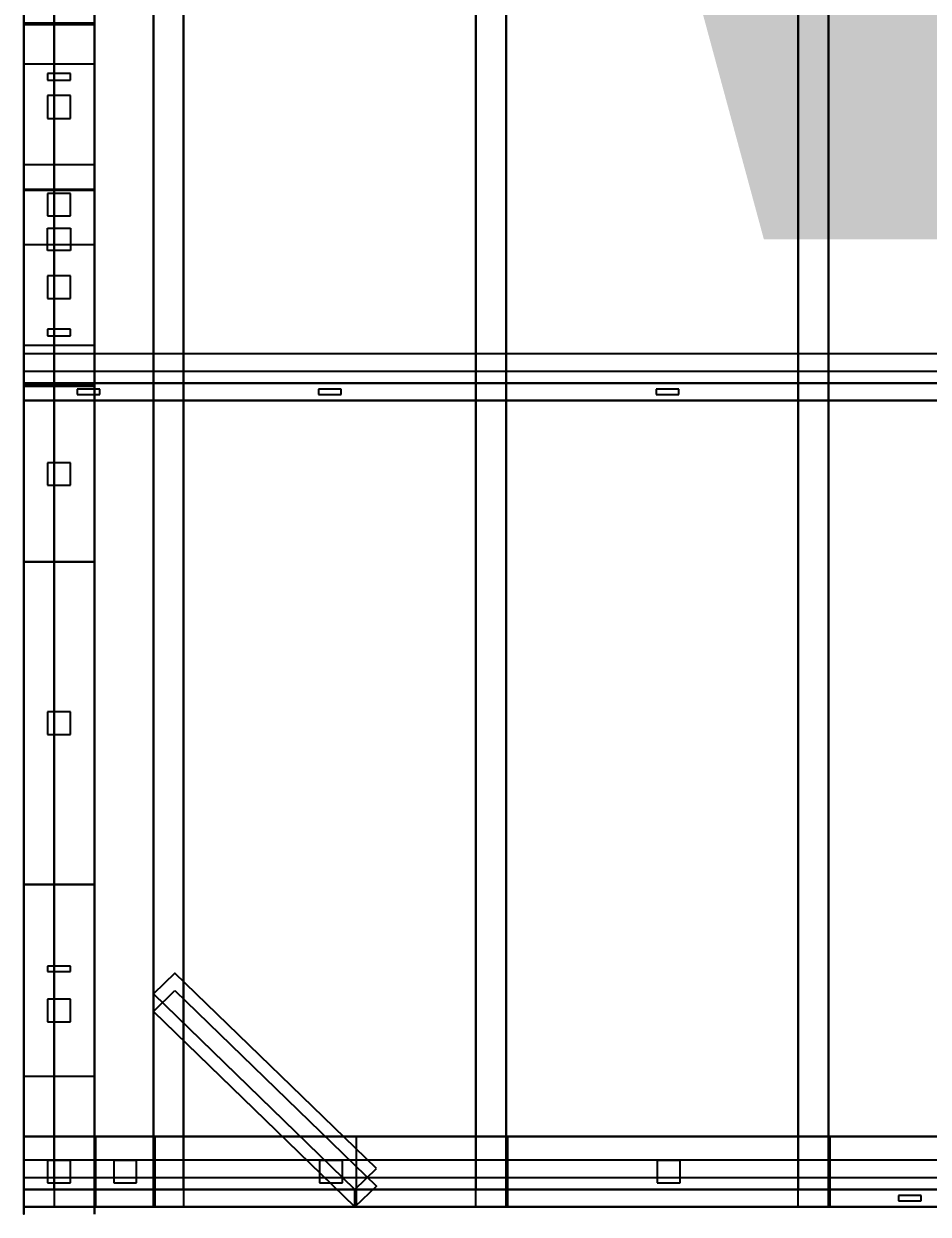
# Model space of a CAD drawing. Header units: inches. Extents: x -4337 to -3504, y -1079 to -860.
# Drawn here: x -4337.5 to -4292.6, y -1077.9 to -1018.9 of the extents above; entities that cross this region are included whole.
import ezdxf

# ---------------------------------------------------------------- set-up
doc = ezdxf.new("R2010")
doc.units = ezdxf.units.IN
doc.header["$MEASUREMENT"] = 0
doc.layers.add('R1', color=4, linetype='CONTINUOUS')
doc.layers.add('W1', color=5, linetype='CONTINUOUS')

msp = doc.modelspace()

# ---------------------------------------------------------------- linework, layer by layer
at = {"layer": 'R1'}
for p, q in [((-4337.46, -1027.36, 157.88), (-4337.46, -1026.27, 157.6)), ((-4337.46, -1026.27, 157.6), (-4337.46, -1026.55, 156.51)), ((-4331.03, -1027.36, 157.88), (-4331.03, -1026.27, 157.6)), ((-4331.03, -1026.27, 157.6), (-4331.03, -1026.55, 156.51)), ((-4313.53, -1026.55, 156.51), (-4313.53, -1026.27, 157.6)), ((-4313.53, -1026.27, 157.6), (-4313.53, -1027.36, 157.88)), ((-4297.53, -1026.55, 156.51), (-4297.53, -1026.27, 157.6)), ((-4297.53, -1026.27, 157.6), (-4297.53, -1027.36, 157.88)), ((-4337.46, -1026.55, 156.51), (-4337.46, -1027.64, 156.78)), ((-4331.03, -1026.55, 156.51), (-4331.03, -1027.64, 156.78)), ((-4313.53, -1027.64, 156.78), (-4313.53, -1026.55, 156.51)), ((-4297.53, -1027.64, 156.78), (-4297.53, -1026.55, 156.51)), ((-4337.46, -1027.64, 156.78), (-4337.46, -1027.36, 157.88)), ((-4331.03, -1027.64, 156.78), (-4331.03, -1027.36, 157.88)), ((-4313.53, -1027.36, 157.88), (-4313.53, -1027.64, 156.78)), ((-4297.53, -1027.36, 157.88), (-4297.53, -1027.64, 156.78)), ((-4333.68, -1036.97, 160.28), (-4334.81, -1036.97, 160.28)), ((-4334.81, -1036.97, 160.28), (-4334.81, -1037.24, 159.19)), ((-4334.81, -1037.24, 159.19), (-4333.68, -1037.24, 159.19)), ((-4333.68, -1037.24, 159.19), (-4333.68, -1036.97, 160.28)), ((-4321.71, -1036.97, 160.28), (-4322.84, -1036.97, 160.28)), ((-4322.84, -1036.97, 160.28), (-4322.84, -1037.24, 159.19)), ((-4322.84, -1037.24, 159.19), (-4321.71, -1037.24, 159.19)), ((-4321.71, -1037.24, 159.19), (-4321.71, -1036.97, 160.28)), ((-4304.96, -1036.97, 160.28), (-4306.09, -1036.97, 160.28)), ((-4306.09, -1036.97, 160.28), (-4306.09, -1037.24, 159.19)), ((-4306.09, -1037.24, 159.19), (-4304.96, -1037.24, 159.19)), ((-4304.96, -1037.24, 159.19), (-4304.96, -1036.97, 160.28)), ((-4292.93, -1076.97, 170.28), (-4294.06, -1076.97, 170.28)), ((-4294.06, -1076.97, 170.28), (-4294.06, -1077.24, 169.19)), ((-4292.93, -1077.24, 169.19), (-4292.93, -1076.97, 170.28)), ((-4294.06, -1077.24, 169.19), (-4292.93, -1077.24, 169.19))]:
    msp.add_line(p, q, dxfattribs=at)
for points in [[(-4337.46, -957.54, 138), (-4337.46, -1077.54, 168.01), (-4337.46, -1076.67, 171.46), (-4337.46, -956.67, 141.45)], [(-4335.96, -1076.67, 171.46), (-4335.96, -956.67, 141.45), (-4337.46, -956.67, 141.45), (-4337.46, -1076.67, 171.46)], [(-4331.03, -957.54, 138), (-4331.03, -1077.54, 168.01), (-4331.03, -1076.67, 171.46), (-4331.03, -956.67, 141.45)], [(-4329.53, -1076.67, 171.46), (-4329.53, -956.67, 141.45), (-4331.03, -956.67, 141.45), (-4331.03, -1076.67, 171.46)], [(-4315.03, -956.67, 141.45), (-4315.03, -1076.67, 171.46), (-4313.53, -1076.67, 171.46), (-4313.53, -956.67, 141.45)], [(-4313.53, -1077.54, 168.01), (-4313.53, -957.54, 138), (-4313.53, -956.67, 141.45), (-4313.53, -1076.67, 171.46)], [(-4299.03, -956.67, 141.45), (-4299.03, -1076.67, 171.46), (-4297.53, -1076.67, 171.46), (-4297.53, -956.67, 141.45)], [(-4297.53, -1077.54, 168.01), (-4297.53, -957.54, 138), (-4297.53, -956.67, 141.45), (-4297.53, -1076.67, 171.46)], [(-4335.96, -957.54, 138), (-4335.96, -1077.54, 168.01), (-4337.46, -1077.54, 168.01), (-4337.46, -957.54, 138)], [(-4329.53, -957.54, 138), (-4329.53, -1077.54, 168.01), (-4331.03, -1077.54, 168.01), (-4331.03, -957.54, 138)], [(-4315.03, -1077.54, 168.01), (-4315.03, -957.54, 138), (-4313.53, -957.54, 138), (-4313.53, -1077.54, 168.01)], [(-4299.03, -1077.54, 168.01), (-4299.03, -957.54, 138), (-4297.53, -957.54, 138), (-4297.53, -1077.54, 168.01)], [(-4331.03, -1035.22, 161.1), (-4337.46, -1035.22, 161.1), (-4337.46, -1036.67, 161.46), (-4331.03, -1036.67, 161.46)], [(-4313.53, -1035.22, 161.1), (-4331.03, -1035.22, 161.1), (-4331.03, -1036.67, 161.46), (-4313.53, -1036.67, 161.46)], [(-4297.53, -1035.22, 161.1), (-4313.53, -1035.22, 161.1), (-4313.53, -1036.67, 161.46), (-4297.53, -1036.67, 161.46)], [(-4281.53, -1035.22, 161.1), (-4297.53, -1035.22, 161.1), (-4297.53, -1036.67, 161.46), (-4281.53, -1036.67, 161.46)], [(-4337.46, -1036.08, 157.64), (-4331.03, -1036.08, 157.64), (-4331.03, -1037.54, 158), (-4337.46, -1037.54, 158)], [(-4331.03, -1036.08, 157.64), (-4313.53, -1036.08, 157.64), (-4313.53, -1037.54, 158), (-4331.03, -1037.54, 158)], [(-4313.53, -1036.08, 157.64), (-4297.53, -1036.08, 157.64), (-4297.53, -1037.54, 158), (-4313.53, -1037.54, 158)], [(-4297.53, -1036.08, 157.64), (-4281.53, -1036.08, 157.64), (-4281.53, -1037.54, 158), (-4297.53, -1037.54, 158)], [(-4337.46, -1037.54, 158), (-4331.03, -1037.54, 158), (-4331.03, -1036.67, 161.46), (-4337.46, -1036.67, 161.46)], [(-4331.03, -1037.54, 158), (-4313.53, -1037.54, 158), (-4313.53, -1036.67, 161.46), (-4331.03, -1036.67, 161.46)], [(-4313.53, -1037.54, 158), (-4297.53, -1037.54, 158), (-4297.53, -1036.67, 161.46), (-4313.53, -1036.67, 161.46)], [(-4297.53, -1037.54, 158), (-4281.53, -1037.54, 158), (-4281.53, -1036.67, 161.46), (-4297.53, -1036.67, 161.46)], [(-4319.96, -1075.64, 171.21), (-4329.96, -1065.94, 168.78), (-4331.03, -1066.97, 169.04), (-4321.03, -1076.67, 171.46)], [(-4329.96, -1066.81, 165.32), (-4319.96, -1076.51, 167.75), (-4321.03, -1077.54, 168.01), (-4331.03, -1067.84, 165.58)], [(-4331.03, -1067.84, 165.58), (-4321.03, -1077.54, 168.01), (-4321.03, -1076.67, 171.46), (-4331.03, -1066.97, 169.04)], [(-4249.53, -1075.22, 171.1), (-4337.46, -1075.22, 171.1), (-4337.46, -1076.67, 171.46), (-4249.53, -1076.67, 171.46)], [(-4337.46, -1076.08, 167.64), (-4249.53, -1076.08, 167.64), (-4249.53, -1077.54, 168.01), (-4337.46, -1077.54, 168.01)], [(-4337.46, -1077.54, 168.01), (-4249.53, -1077.54, 168.01), (-4249.53, -1076.67, 171.46), (-4337.46, -1076.67, 171.46)]]:
    msp.add_3dface(points, dxfattribs=at)
at = {"layer": 'W1'}
for p, q in [((-4335.15, -1018.88, 71.44), (-4336.28, -1018.88, 71.44)), ((-4336.28, -1018.88, 71.44), (-4336.28, -1018.88, 72.56)), ((-4336.28, -1018.88, 72.56), (-4335.15, -1018.88, 72.56)), ((-4335.15, -1018.88, 143.44), (-4336.28, -1018.88, 143.44)), ((-4336.28, -1018.88, 143.44), (-4336.28, -1018.88, 144.56)), ((-4336.28, -1018.88, 144.56), (-4335.15, -1018.88, 144.56)), ((-4335.15, -1018.88, 72.56), (-4335.15, -1018.88, 71.44)), ((-4335.15, -1018.88, 144.56), (-4335.15, -1018.88, 143.44)), ((-4335.15, -1021.31, 71.46), (-4336.28, -1021.31, 71.46)), ((-4336.28, -1021.31, 71.46), (-4336.28, -1021.64, 72.54)), ((-4335.15, -1021.64, 72.54), (-4335.15, -1021.31, 71.46)), ((-4336.28, -1021.64, 72.54), (-4335.15, -1021.64, 72.54)), ((-4335.15, -1022.41, 126.01), (-4336.28, -1022.41, 126.01)), ((-4336.28, -1022.41, 126.01), (-4336.28, -1023.54, 126.01)), ((-4335.15, -1023.54, 126.01), (-4335.15, -1022.41, 126.01)), ((-4336.28, -1023.54, 126.01), (-4335.15, -1023.54, 126.01)), ((-4335.15, -1027.07, 143.44), (-4336.28, -1027.07, 143.44)), ((-4336.28, -1027.07, 143.44), (-4336.28, -1027.07, 144.56)), ((-4336.28, -1027.07, 144.56), (-4335.15, -1027.07, 144.56)), ((-4335.15, -1027.1, 23.44), (-4336.28, -1027.1, 23.44)), ((-4336.28, -1027.1, 23.44), (-4336.28, -1027.1, 24.56)), ((-4336.28, -1027.1, 24.56), (-4335.15, -1027.1, 24.56)), ((-4335.15, -1027.26, 86), (-4336.28, -1027.26, 86)), ((-4336.28, -1027.26, 86), (-4336.28, -1028.38, 86)), ((-4335.15, -1027.07, 144.56), (-4335.15, -1027.07, 143.44)), ((-4335.15, -1027.1, 24.56), (-4335.15, -1027.1, 23.44)), ((-4335.15, -1028.38, 86), (-4335.15, -1027.26, 86)), ((-4336.28, -1028.38, 86), (-4335.15, -1028.38, 86)), ((-4336.28, -1030.1), (-4336.28, -1028.98)), ((-4336.28, -1028.98), (-4335.15, -1028.98)), ((-4335.15, -1028.98), (-4335.15, -1030.1)), ((-4335.15, -1030.1), (-4336.28, -1030.1)), ((-4335.15, -1031.35, 126.01), (-4336.28, -1031.35, 126.01)), ((-4336.28, -1031.35, 126.01), (-4336.28, -1032.48, 126.01)), ((-4335.15, -1032.48, 126.01), (-4335.15, -1031.35, 126.01)), ((-4336.28, -1032.48, 126.01), (-4335.15, -1032.48, 126.01)), ((-4335.15, -1034, 72.54), (-4336.28, -1034, 72.54)), ((-4336.28, -1034, 72.54), (-4336.28, -1034.33, 71.46)), ((-4336.28, -1034.33, 71.46), (-4335.15, -1034.33, 71.46)), ((-4335.15, -1034.33, 71.46), (-4335.15, -1034, 72.54)), ((-4335.15, -1036.76, 72.56), (-4336.28, -1036.76, 72.56)), ((-4336.28, -1036.76, 72.56), (-4336.28, -1036.76, 71.44)), ((-4336.28, -1036.76, 71.44), (-4335.15, -1036.76, 71.44)), ((-4335.15, -1036.76, 144.56), (-4336.28, -1036.76, 144.56)), ((-4336.28, -1036.76, 144.56), (-4336.28, -1036.76, 143.44)), ((-4336.28, -1036.76, 143.44), (-4335.15, -1036.76, 143.44)), ((-4335.15, -1036.82, 23.44), (-4336.28, -1036.82, 23.44)), ((-4336.28, -1036.82, 23.44), (-4336.28, -1036.82, 24.56)), ((-4336.28, -1036.82, 24.56), (-4335.15, -1036.82, 24.56)), ((-4335.15, -1036.82, 71.44), (-4336.28, -1036.82, 71.44)), ((-4336.28, -1036.82, 71.44), (-4336.28, -1036.82, 72.56)), ((-4336.28, -1036.82, 72.56), (-4335.15, -1036.82, 72.56)), ((-4335.15, -1036.82, 143.44), (-4336.28, -1036.82, 143.44)), ((-4336.28, -1036.82, 143.44), (-4336.28, -1036.82, 144.56)), ((-4336.28, -1036.82, 144.56), (-4335.15, -1036.82, 144.56)), ((-4335.15, -1036.76, 71.44), (-4335.15, -1036.76, 72.56)), ((-4335.15, -1036.76, 143.44), (-4335.15, -1036.76, 144.56)), ((-4335.15, -1036.82, 24.56), (-4335.15, -1036.82, 23.44)), ((-4335.15, -1036.82, 72.56), (-4335.15, -1036.82, 71.44)), ((-4335.15, -1036.82, 144.56), (-4335.15, -1036.82, 143.44)), ((-4335.15, -1040.62, 42), (-4336.28, -1040.62, 42)), ((-4336.28, -1040.62, 42), (-4336.28, -1041.74, 42)), ((-4335.15, -1040.62, 84), (-4336.28, -1040.62, 84)), ((-4336.28, -1040.62, 84), (-4336.28, -1041.74, 84)), ((-4335.15, -1040.62, 126.01), (-4336.28, -1040.62, 126.01)), ((-4336.28, -1040.62, 126.01), (-4336.28, -1041.74, 126.01)), ((-4335.15, -1041.74, 42), (-4335.15, -1040.62, 42)), ((-4335.15, -1041.74, 84), (-4335.15, -1040.62, 84)), ((-4335.15, -1041.74, 126.01), (-4335.15, -1040.62, 126.01)), ((-4336.28, -1041.74, 42), (-4335.15, -1041.74, 42)), ((-4336.28, -1041.74, 84), (-4335.15, -1041.74, 84)), ((-4336.28, -1041.74, 126.01), (-4335.15, -1041.74, 126.01)), ((-4335.15, -1045.54, 23.44), (-4336.28, -1045.54, 23.44)), ((-4336.28, -1045.54, 23.44), (-4336.28, -1045.54, 24.56)), ((-4336.28, -1045.54, 24.56), (-4335.15, -1045.54, 24.56)), ((-4335.15, -1045.54, 71.44), (-4336.28, -1045.54, 71.44)), ((-4336.28, -1045.54, 71.44), (-4336.28, -1045.54, 72.56)), ((-4336.28, -1045.54, 72.56), (-4335.15, -1045.54, 72.56)), ((-4335.15, -1045.54, 143.44), (-4336.28, -1045.54, 143.44)), ((-4336.28, -1045.54, 143.44), (-4336.28, -1045.54, 144.56)), ((-4336.28, -1045.54, 144.56), (-4335.15, -1045.54, 144.56)), ((-4335.15, -1045.54, 24.56), (-4335.15, -1045.54, 23.44)), ((-4335.15, -1045.54, 72.56), (-4335.15, -1045.54, 71.44)), ((-4335.15, -1045.54, 144.56), (-4335.15, -1045.54, 143.44)), ((-4335.15, -1052.98, 42), (-4336.28, -1052.98, 42)), ((-4336.28, -1052.98, 42), (-4336.28, -1054.1, 42)), ((-4335.15, -1052.98, 84), (-4336.28, -1052.98, 84)), ((-4336.28, -1052.98, 84), (-4336.28, -1054.1, 84)), ((-4335.15, -1052.98, 126.01), (-4336.28, -1052.98, 126.01)), ((-4336.28, -1052.98, 126.01), (-4336.28, -1054.1, 126.01)), ((-4335.15, -1054.1, 42), (-4335.15, -1052.98, 42)), ((-4335.15, -1054.1, 84), (-4335.15, -1052.98, 84)), ((-4335.15, -1054.1, 126.01), (-4335.15, -1052.98, 126.01)), ((-4336.28, -1054.1, 42), (-4335.15, -1054.1, 42)), ((-4336.28, -1054.1, 84), (-4335.15, -1054.1, 84)), ((-4336.28, -1054.1, 126.01), (-4335.15, -1054.1, 126.01)), ((-4335.15, -1061.54, 23.44), (-4336.28, -1061.54, 23.44)), ((-4336.28, -1061.54, 23.44), (-4336.28, -1061.54, 24.56)), ((-4336.28, -1061.54, 24.56), (-4335.15, -1061.54, 24.56)), ((-4335.15, -1061.54, 71.44), (-4336.28, -1061.54, 71.44)), ((-4336.28, -1061.54, 71.44), (-4336.28, -1061.54, 72.56)), ((-4336.28, -1061.54, 72.56), (-4335.15, -1061.54, 72.56)), ((-4335.15, -1061.54, 143.44), (-4336.28, -1061.54, 143.44)), ((-4336.28, -1061.54, 143.44), (-4336.28, -1061.54, 144.56)), ((-4336.28, -1061.54, 144.56), (-4335.15, -1061.54, 144.56)), ((-4335.15, -1061.54, 24.56), (-4335.15, -1061.54, 23.44)), ((-4335.15, -1061.54, 72.56), (-4335.15, -1061.54, 71.44)), ((-4335.15, -1061.54, 144.56), (-4335.15, -1061.54, 143.44)), ((-4335.15, -1065.6, 143.45), (-4336.28, -1065.6, 143.45)), ((-4336.28, -1065.6, 143.45), (-4336.28, -1065.86, 144.55)), ((-4335.15, -1065.86, 144.55), (-4335.15, -1065.6, 143.45)), ((-4336.28, -1065.86, 144.55), (-4335.15, -1065.86, 144.55)), ((-4335.15, -1067.23, 42), (-4336.28, -1067.23, 42)), ((-4336.28, -1067.23, 42), (-4336.28, -1068.35, 42)), ((-4335.15, -1067.23, 84), (-4336.28, -1067.23, 84)), ((-4336.28, -1067.23, 84), (-4336.28, -1068.35, 84)), ((-4335.15, -1067.23, 126.01), (-4336.28, -1067.23, 126.01)), ((-4336.28, -1067.23, 126.01), (-4336.28, -1068.35, 126.01)), ((-4335.15, -1068.35, 42), (-4335.15, -1067.23, 42)), ((-4335.15, -1068.35, 84), (-4335.15, -1067.23, 84)), ((-4335.15, -1068.35, 126.01), (-4335.15, -1067.23, 126.01)), ((-4336.28, -1068.35, 42), (-4335.15, -1068.35, 42)), ((-4336.28, -1068.35, 84), (-4335.15, -1068.35, 84)), ((-4336.28, -1068.35, 126.01), (-4335.15, -1068.35, 126.01)), ((-4335.15, -1074.04, 24.56), (-4336.28, -1074.04, 24.56)), ((-4336.28, -1074.04, 24.56), (-4336.28, -1074.04, 23.44)), ((-4336.28, -1074.04, 23.44), (-4335.15, -1074.04, 23.44)), ((-4335.15, -1074.04, 72.56), (-4336.28, -1074.04, 72.56)), ((-4336.28, -1074.04, 72.56), (-4336.28, -1074.04, 71.44)), ((-4336.28, -1074.04, 71.44), (-4335.15, -1074.04, 71.44)), ((-4335.15, -1074.04, 144.56), (-4336.28, -1074.04, 144.56)), ((-4336.28, -1074.04, 144.56), (-4336.28, -1074.04, 143.44)), ((-4336.28, -1074.04, 143.44), (-4335.15, -1074.04, 143.44)), ((-4335.15, -1074.04, 23.44), (-4335.15, -1074.04, 24.56)), ((-4335.15, -1074.04, 71.44), (-4335.15, -1074.04, 72.56)), ((-4335.15, -1074.04, 143.44), (-4335.15, -1074.04, 144.56)), ((-4335.15, -1075.23, 42), (-4336.28, -1075.23, 42)), ((-4336.28, -1075.23, 42), (-4336.28, -1076.35, 42)), ((-4335.15, -1075.23, 84), (-4336.28, -1075.23, 84)), ((-4336.28, -1075.23, 84), (-4336.28, -1076.35, 84)), ((-4335.15, -1075.23, 126.01), (-4336.28, -1075.23, 126.01)), ((-4336.28, -1075.23, 126.01), (-4336.28, -1076.35, 126.01)), ((-4335.15, -1076.35, 42), (-4335.15, -1075.23, 42)), ((-4335.15, -1076.35, 84), (-4335.15, -1075.23, 84)), ((-4335.15, -1076.35, 126.01), (-4335.15, -1075.23, 126.01)), ((-4333.9, -1076.35, 24.56), (-4333.9, -1075.23, 24.56)), ((-4333.9, -1075.23, 24.56), (-4333.9, -1075.23, 23.44)), ((-4333.9, -1075.23, 23.44), (-4333.9, -1076.35, 23.44)), ((-4333.9, -1076.35, 72.56), (-4333.9, -1075.23, 72.56)), ((-4333.9, -1075.23, 72.56), (-4333.9, -1075.23, 71.44)), ((-4333.9, -1075.23, 71.44), (-4333.9, -1076.35, 71.44)), ((-4333.9, -1076.35, 144.56), (-4333.9, -1075.23, 144.56)), ((-4333.9, -1075.23, 144.56), (-4333.9, -1075.23, 143.44)), ((-4333.9, -1075.23, 143.44), (-4333.9, -1076.35, 143.44)), ((-4331.87, -1075.23, 41.78), (-4332.99, -1075.23, 41.78)), ((-4332.99, -1075.23, 41.78), (-4332.99, -1076.35, 41.78)), ((-4331.87, -1075.23, 83.57), (-4332.99, -1075.23, 83.57)), ((-4332.99, -1075.23, 83.57), (-4332.99, -1076.35, 83.57)), ((-4331.87, -1075.23, 125.35), (-4332.99, -1075.23, 125.35)), ((-4332.99, -1075.23, 125.35), (-4332.99, -1076.35, 125.35)), ((-4331.87, -1076.35, 41.78), (-4331.87, -1075.23, 41.78)), ((-4331.87, -1076.35, 83.57), (-4331.87, -1075.23, 83.57)), ((-4331.87, -1076.35, 125.35), (-4331.87, -1075.23, 125.35)), ((-4330.96, -1076.35, 24.56), (-4330.96, -1075.23, 24.56)), ((-4330.96, -1075.23, 24.56), (-4330.96, -1075.23, 23.44)), ((-4330.96, -1075.23, 23.44), (-4330.96, -1076.35, 23.44)), ((-4330.96, -1076.35, 72.56), (-4330.96, -1075.23, 72.56)), ((-4330.96, -1075.23, 72.56), (-4330.96, -1075.23, 71.44)), ((-4330.96, -1075.23, 71.44), (-4330.96, -1076.35, 71.44)), ((-4330.96, -1076.35, 144.56), (-4330.96, -1075.23, 144.56)), ((-4330.96, -1075.23, 144.56), (-4330.96, -1075.23, 143.44)), ((-4330.96, -1075.23, 143.44), (-4330.96, -1076.35, 143.44)), ((-4321.65, -1075.23, 41.78), (-4322.78, -1075.23, 41.78)), ((-4322.78, -1075.23, 41.78), (-4322.78, -1076.35, 41.78)), ((-4321.65, -1075.23, 83.57), (-4322.78, -1075.23, 83.57)), ((-4322.78, -1075.23, 83.57), (-4322.78, -1076.35, 83.57)), ((-4321.65, -1075.23, 125.35), (-4322.78, -1075.23, 125.35)), ((-4322.78, -1075.23, 125.35), (-4322.78, -1076.35, 125.35)), ((-4321.65, -1076.35, 41.78), (-4321.65, -1075.23, 41.78)), ((-4321.65, -1076.35, 83.57), (-4321.65, -1075.23, 83.57)), ((-4321.65, -1076.35, 125.35), (-4321.65, -1075.23, 125.35)), ((-4313.46, -1076.35, 23.44), (-4313.46, -1075.23, 23.44)), ((-4313.46, -1075.23, 23.44), (-4313.46, -1075.23, 24.56)), ((-4313.46, -1075.23, 24.56), (-4313.46, -1076.35, 24.56)), ((-4313.46, -1076.35, 71.44), (-4313.46, -1075.23, 71.44)), ((-4313.46, -1075.23, 71.44), (-4313.46, -1075.23, 72.56)), ((-4313.46, -1075.23, 72.56), (-4313.46, -1076.35, 72.56)), ((-4313.46, -1076.35, 143.44), (-4313.46, -1075.23, 143.44)), ((-4313.46, -1075.23, 143.44), (-4313.46, -1075.23, 144.56)), ((-4313.46, -1075.23, 144.56), (-4313.46, -1076.35, 144.56)), ((-4304.9, -1075.23, 41.78), (-4306.03, -1075.23, 41.78)), ((-4306.03, -1075.23, 41.78), (-4306.03, -1076.35, 41.78)), ((-4304.9, -1075.23, 83.57), (-4306.03, -1075.23, 83.57)), ((-4306.03, -1075.23, 83.57), (-4306.03, -1076.35, 83.57)), ((-4304.9, -1075.23, 125.35), (-4306.03, -1075.23, 125.35)), ((-4306.03, -1075.23, 125.35), (-4306.03, -1076.35, 125.35)), ((-4304.9, -1076.35, 41.78), (-4304.9, -1075.23, 41.78)), ((-4304.9, -1076.35, 83.57), (-4304.9, -1075.23, 83.57)), ((-4304.9, -1076.35, 125.35), (-4304.9, -1075.23, 125.35)), ((-4297.46, -1076.35, 23.44), (-4297.46, -1075.23, 23.44)), ((-4297.46, -1075.23, 23.44), (-4297.46, -1075.23, 24.56)), ((-4297.46, -1075.23, 24.56), (-4297.46, -1076.35, 24.56)), ((-4297.46, -1076.35, 71.44), (-4297.46, -1075.23, 71.44)), ((-4297.46, -1075.23, 71.44), (-4297.46, -1075.23, 72.56)), ((-4297.46, -1075.23, 72.56), (-4297.46, -1076.35, 72.56)), ((-4297.46, -1076.35, 143.44), (-4297.46, -1075.23, 143.44)), ((-4297.46, -1075.23, 143.44), (-4297.46, -1075.23, 144.56)), ((-4297.46, -1075.23, 144.56), (-4297.46, -1076.35, 144.56)), ((-4336.28, -1076.35, 42), (-4335.15, -1076.35, 42)), ((-4336.28, -1076.35, 84), (-4335.15, -1076.35, 84)), ((-4336.28, -1076.35, 126.01), (-4335.15, -1076.35, 126.01)), ((-4333.9, -1076.35, 23.44), (-4333.9, -1076.35, 24.56)), ((-4333.9, -1076.35, 71.44), (-4333.9, -1076.35, 72.56)), ((-4333.9, -1076.35, 143.44), (-4333.9, -1076.35, 144.56)), ((-4332.99, -1076.35, 41.78), (-4331.87, -1076.35, 41.78)), ((-4332.99, -1076.35, 83.57), (-4331.87, -1076.35, 83.57)), ((-4332.99, -1076.35, 125.35), (-4331.87, -1076.35, 125.35)), ((-4330.96, -1076.35, 23.44), (-4330.96, -1076.35, 24.56)), ((-4330.96, -1076.35, 71.44), (-4330.96, -1076.35, 72.56)), ((-4330.96, -1076.35, 143.44), (-4330.96, -1076.35, 144.56)), ((-4322.78, -1076.35, 41.78), (-4321.65, -1076.35, 41.78)), ((-4322.78, -1076.35, 83.57), (-4321.65, -1076.35, 83.57)), ((-4322.78, -1076.35, 125.35), (-4321.65, -1076.35, 125.35)), ((-4313.46, -1076.35, 24.56), (-4313.46, -1076.35, 23.44)), ((-4313.46, -1076.35, 72.56), (-4313.46, -1076.35, 71.44)), ((-4313.46, -1076.35, 144.56), (-4313.46, -1076.35, 143.44)), ((-4306.03, -1076.35, 41.78), (-4304.9, -1076.35, 41.78)), ((-4306.03, -1076.35, 83.57), (-4304.9, -1076.35, 83.57)), ((-4306.03, -1076.35, 125.35), (-4304.9, -1076.35, 125.35)), ((-4297.46, -1076.35, 24.56), (-4297.46, -1076.35, 23.44)), ((-4297.46, -1076.35, 72.56), (-4297.46, -1076.35, 71.44)), ((-4297.46, -1076.35, 144.56), (-4297.46, -1076.35, 143.44)), ((-4335.15, -1077.54, 24.56), (-4336.28, -1077.54, 24.56)), ((-4336.28, -1077.54, 24.56), (-4336.28, -1077.54, 23.44)), ((-4336.28, -1077.54, 23.44), (-4335.15, -1077.54, 23.44)), ((-4335.15, -1077.54, 72.56), (-4336.28, -1077.54, 72.56)), ((-4336.28, -1077.54, 72.56), (-4336.28, -1077.54, 71.44)), ((-4336.28, -1077.54, 71.44), (-4335.15, -1077.54, 71.44)), ((-4335.15, -1077.54, 144.56), (-4336.28, -1077.54, 144.56)), ((-4336.28, -1077.54, 144.56), (-4336.28, -1077.54, 143.44)), ((-4336.28, -1077.54, 143.44), (-4335.15, -1077.54, 143.44)), ((-4335.15, -1077.54, 23.44), (-4335.15, -1077.54, 24.56)), ((-4335.15, -1077.54, 71.44), (-4335.15, -1077.54, 72.56)), ((-4335.15, -1077.54, 143.44), (-4335.15, -1077.54, 144.56))]:
    msp.add_line(p, q, dxfattribs=at)
for points in [[(-4333.96, -981.54), (-4333.96, -1077.54), (-4337.46, -1077.54), (-4337.46, -981.54)], [(-4337.46, -1077.54, 1.5), (-4337.46, -981.54, 1.5), (-4337.46, -981.54), (-4337.46, -1077.54)], [(-4333.96, -981.54, 1.5), (-4333.96, -1077.54, 1.5), (-4333.96, -1077.54), (-4333.96, -981.54)], [(-4333.96, -1077.54, 168.01), (-4333.96, -988.79, 145.81), (-4337.46, -988.79, 145.81), (-4337.46, -1077.54, 168.01)], [(-4337.46, -989.15, 144.36), (-4337.46, -1077.9, 166.55), (-4337.46, -1077.54, 168.01), (-4337.46, -988.79, 145.81)], [(-4333.96, -1077.9, 166.55), (-4333.96, -989.15, 144.36), (-4333.96, -988.79, 145.81), (-4333.96, -1077.54, 168.01)], [(-4333.96, -1036.82, 36), (-4333.96, -1018.82, 36), (-4337.46, -1018.82, 36), (-4337.46, -1036.82, 36)], [(-4337.46, -1018.82, 34.5), (-4337.46, -1036.82, 34.5), (-4337.46, -1036.82, 36), (-4337.46, -1018.82, 36)], [(-4333.96, -1018.82, 70), (-4333.96, -1036.82, 70), (-4337.46, -1036.82, 70), (-4337.46, -1018.82, 70)], [(-4337.46, -1036.82, 71.5), (-4337.46, -1018.82, 71.5), (-4337.46, -1018.82, 70), (-4337.46, -1036.82, 70)], [(-4333.96, -1018.88, 153.34), (-4333.96, -1018.88, 70), (-4337.46, -1018.88, 70), (-4337.46, -1018.88, 153.34)], [(-4337.46, -1020.38, 70), (-4337.46, -1020.38, 153.34), (-4337.46, -1018.88, 153.34), (-4337.46, -1018.88, 70)], [(-4333.96, -1036.76, 86), (-4333.96, -1018.88, 86), (-4337.46, -1018.88, 86), (-4337.46, -1036.76, 86)], [(-4337.46, -1018.88, 84.5), (-4337.46, -1036.76, 84.5), (-4337.46, -1036.76, 86), (-4337.46, -1018.88, 86)], [(-4333.96, -1027.07, 126.01), (-4333.96, -1018.88, 126.01), (-4337.46, -1018.88, 126.01), (-4337.46, -1027.07, 126.01)], [(-4337.46, -1018.88, 124.51), (-4337.46, -1027.07, 124.51), (-4337.46, -1027.07, 126.01), (-4337.46, -1018.88, 126.01)], [(-4333.96, -1036.82, 34.5), (-4333.96, -1018.82, 34.5), (-4333.96, -1018.82, 36), (-4333.96, -1036.82, 36)], [(-4333.96, -1018.82, 71.5), (-4333.96, -1036.82, 71.5), (-4333.96, -1036.82, 70), (-4333.96, -1018.82, 70)], [(-4333.96, -1020.38, 153.34), (-4333.96, -1020.38, 70), (-4333.96, -1018.88, 70), (-4333.96, -1018.88, 153.34)], [(-4333.96, -1036.76, 84.5), (-4333.96, -1018.88, 84.5), (-4333.96, -1018.88, 86), (-4333.96, -1036.76, 86)], [(-4333.96, -1027.07, 124.51), (-4333.96, -1018.88, 124.51), (-4333.96, -1018.88, 126.01), (-4333.96, -1027.07, 126.01)], [(-4333.96, -1025.83, 86), (-4333.96, -1020.86, 70), (-4337.46, -1020.86, 70), (-4337.46, -1025.83, 86)], [(-4337.46, -1022.29, 69.55), (-4337.46, -1027.26, 85.55), (-4337.46, -1025.83, 86), (-4337.46, -1020.86, 70)], [(-4333.96, -1027.26, 85.55), (-4333.96, -1022.29, 69.55), (-4333.96, -1020.86, 70), (-4333.96, -1025.83, 86)], [(-4333.96, -1027.07, 155.39), (-4333.96, -1027.07, 86), (-4337.46, -1027.07, 86), (-4337.46, -1027.07, 155.39)], [(-4337.46, -1028.57, 86), (-4337.46, -1028.57, 155.39), (-4337.46, -1027.07, 155.39), (-4337.46, -1027.07, 86)], [(-4333.96, -1036.76, 126.01), (-4333.96, -1027.07, 126.01), (-4337.46, -1027.07, 126.01), (-4337.46, -1036.76, 126.01)], [(-4337.46, -1027.07, 124.51), (-4337.46, -1036.76, 124.51), (-4337.46, -1036.76, 126.01), (-4337.46, -1027.07, 126.01)], [(-4333.96, -1027.1, 36), (-4333.96, -1027.1), (-4337.46, -1027.1), (-4337.46, -1027.1, 36)], [(-4337.46, -1028.6), (-4337.46, -1028.6, 36), (-4337.46, -1027.1, 36), (-4337.46, -1027.1)], [(-4333.96, -1028.57, 155.39), (-4333.96, -1028.57, 86), (-4333.96, -1027.07, 86), (-4333.96, -1027.07, 155.39)], [(-4333.96, -1036.76, 124.51), (-4333.96, -1027.07, 124.51), (-4333.96, -1027.07, 126.01), (-4333.96, -1036.76, 126.01)], [(-4333.96, -1028.6, 36), (-4333.96, -1028.6), (-4333.96, -1027.1), (-4333.96, -1027.1, 36)], [(-4337.46, -1028.38, 85.55), (-4337.46, -1033.35, 69.55), (-4337.46, -1034.79, 70), (-4337.46, -1029.81, 86)], [(-4333.96, -1033.35, 69.55), (-4333.96, -1028.38, 85.55), (-4333.96, -1029.81, 86), (-4333.96, -1034.79, 70)], [(-4333.96, -1034.79, 70), (-4333.96, -1029.81, 86), (-4337.46, -1029.81, 86), (-4337.46, -1034.79, 70)], [(-4337.46, -1035.26, 157.81), (-4337.46, -1035.26, 70), (-4337.46, -1036.76, 70), (-4337.46, -1036.76, 157.81)], [(-4333.96, -1035.26, 70), (-4333.96, -1035.26, 157.81), (-4333.96, -1036.76, 157.81), (-4333.96, -1036.76, 70)], [(-4333.96, -1036.76, 70), (-4333.96, -1036.76, 157.81), (-4337.46, -1036.76, 157.81), (-4337.46, -1036.76, 70)], [(-4333.96, -1036.82, 157.82), (-4333.96, -1036.82), (-4337.46, -1036.82), (-4337.46, -1036.82, 157.82)], [(-4337.46, -1038.32), (-4337.46, -1038.32, 157.82), (-4337.46, -1036.82, 157.82), (-4337.46, -1036.82)], [(-4333.96, -1045.54, 42), (-4333.96, -1036.82, 42), (-4337.46, -1036.82, 42), (-4337.46, -1045.54, 42)], [(-4337.46, -1036.82, 40.5), (-4337.46, -1045.54, 40.5), (-4337.46, -1045.54, 42), (-4337.46, -1036.82, 42)], [(-4333.96, -1045.54, 84), (-4333.96, -1036.82, 84), (-4337.46, -1036.82, 84), (-4337.46, -1045.54, 84)], [(-4337.46, -1036.82, 82.5), (-4337.46, -1045.54, 82.5), (-4337.46, -1045.54, 84), (-4337.46, -1036.82, 84)], [(-4333.96, -1045.54, 126.01), (-4333.96, -1036.82, 126.01), (-4337.46, -1036.82, 126.01), (-4337.46, -1045.54, 126.01)], [(-4337.46, -1036.82, 124.51), (-4337.46, -1045.54, 124.51), (-4337.46, -1045.54, 126.01), (-4337.46, -1036.82, 126.01)], [(-4333.96, -1038.32, 157.82), (-4333.96, -1038.32), (-4333.96, -1036.82), (-4333.96, -1036.82, 157.82)], [(-4333.96, -1045.54, 40.5), (-4333.96, -1036.82, 40.5), (-4333.96, -1036.82, 42), (-4333.96, -1045.54, 42)], [(-4333.96, -1045.54, 82.5), (-4333.96, -1036.82, 82.5), (-4333.96, -1036.82, 84), (-4333.96, -1045.54, 84)], [(-4333.96, -1045.54, 124.51), (-4333.96, -1036.82, 124.51), (-4333.96, -1036.82, 126.01), (-4333.96, -1045.54, 126.01)], [(-4333.96, -1045.54, 160), (-4333.96, -1045.54), (-4337.46, -1045.54), (-4337.46, -1045.54, 160)], [(-4337.46, -1047.04), (-4337.46, -1047.04, 160), (-4337.46, -1045.54, 160), (-4337.46, -1045.54)], [(-4333.96, -1061.54, 42), (-4333.96, -1045.54, 42), (-4337.46, -1045.54, 42), (-4337.46, -1061.54, 42)], [(-4337.46, -1045.54, 40.5), (-4337.46, -1061.54, 40.5), (-4337.46, -1061.54, 42), (-4337.46, -1045.54, 42)], [(-4333.96, -1061.54, 84), (-4333.96, -1045.54, 84), (-4337.46, -1045.54, 84), (-4337.46, -1061.54, 84)], [(-4337.46, -1045.54, 82.5), (-4337.46, -1061.54, 82.5), (-4337.46, -1061.54, 84), (-4337.46, -1045.54, 84)], [(-4333.96, -1061.54, 126.01), (-4333.96, -1045.54, 126.01), (-4337.46, -1045.54, 126.01), (-4337.46, -1061.54, 126.01)], [(-4337.46, -1045.54, 124.51), (-4337.46, -1061.54, 124.51), (-4337.46, -1061.54, 126.01), (-4337.46, -1045.54, 126.01)], [(-4333.96, -1047.04, 160), (-4333.96, -1047.04), (-4333.96, -1045.54), (-4333.96, -1045.54, 160)], [(-4333.96, -1061.54, 40.5), (-4333.96, -1045.54, 40.5), (-4333.96, -1045.54, 42), (-4333.96, -1061.54, 42)], [(-4333.96, -1061.54, 82.5), (-4333.96, -1045.54, 82.5), (-4333.96, -1045.54, 84), (-4333.96, -1061.54, 84)], [(-4333.96, -1061.54, 124.51), (-4333.96, -1045.54, 124.51), (-4333.96, -1045.54, 126.01), (-4333.96, -1061.54, 126.01)], [(-4333.96, -1061.54, 164.01), (-4333.96, -1061.54), (-4337.46, -1061.54), (-4337.46, -1061.54, 164.01)], [(-4337.46, -1063.04), (-4337.46, -1063.04, 164.01), (-4337.46, -1061.54, 164.01), (-4337.46, -1061.54)], [(-4333.96, -1074.04, 42), (-4333.96, -1061.54, 42), (-4337.46, -1061.54, 42), (-4337.46, -1074.04, 42)], [(-4337.46, -1061.54, 40.5), (-4337.46, -1074.04, 40.5), (-4337.46, -1074.04, 42), (-4337.46, -1061.54, 42)], [(-4333.96, -1074.04, 84), (-4333.96, -1061.54, 84), (-4337.46, -1061.54, 84), (-4337.46, -1074.04, 84)], [(-4337.46, -1061.54, 82.5), (-4337.46, -1074.04, 82.5), (-4337.46, -1074.04, 84), (-4337.46, -1061.54, 84)], [(-4333.96, -1074.04, 126.01), (-4333.96, -1061.54, 126.01), (-4337.46, -1061.54, 126.01), (-4337.46, -1074.04, 126.01)], [(-4337.46, -1061.54, 124.51), (-4337.46, -1074.04, 124.51), (-4337.46, -1074.04, 126.01), (-4337.46, -1061.54, 126.01)], [(-4333.96, -1071.06, 166.39), (-4333.96, -1061.54, 126.35), (-4337.46, -1061.54, 126.35), (-4337.46, -1071.06, 166.39)], [(-4337.46, -1063, 126), (-4337.46, -1072.52, 166.04), (-4337.46, -1071.06, 166.39), (-4337.46, -1061.54, 126.35)], [(-4333.96, -1063.04, 164.01), (-4333.96, -1063.04), (-4333.96, -1061.54), (-4333.96, -1061.54, 164.01)], [(-4333.96, -1074.04, 40.5), (-4333.96, -1061.54, 40.5), (-4333.96, -1061.54, 42), (-4333.96, -1074.04, 42)], [(-4333.96, -1074.04, 82.5), (-4333.96, -1061.54, 82.5), (-4333.96, -1061.54, 84), (-4333.96, -1074.04, 84)], [(-4333.96, -1074.04, 124.51), (-4333.96, -1061.54, 124.51), (-4333.96, -1061.54, 126.01), (-4333.96, -1074.04, 126.01)], [(-4333.96, -1072.52, 166.04), (-4333.96, -1063, 126), (-4333.96, -1061.54, 126.35), (-4333.96, -1071.06, 166.39)], [(-4337.46, -1072.54, 167.13), (-4337.46, -1072.54), (-4337.46, -1074.04), (-4337.46, -1074.04, 167.13)], [(-4333.96, -1072.54), (-4333.96, -1072.54, 167.13), (-4333.96, -1074.04, 167.13), (-4333.96, -1074.04)], [(-4333.96, -1074.04), (-4333.96, -1074.04, 167.13), (-4337.46, -1074.04, 167.13), (-4337.46, -1074.04)], [(-4333.96, -1077.54, 42), (-4333.96, -1074.04, 42), (-4337.46, -1074.04, 42), (-4337.46, -1077.54, 42)], [(-4337.46, -1074.04, 40.5), (-4337.46, -1077.54, 40.5), (-4337.46, -1077.54, 42), (-4337.46, -1074.04, 42)], [(-4333.96, -1077.54, 84), (-4333.96, -1074.04, 84), (-4337.46, -1074.04, 84), (-4337.46, -1077.54, 84)], [(-4337.46, -1074.04, 82.5), (-4337.46, -1077.54, 82.5), (-4337.46, -1077.54, 84), (-4337.46, -1074.04, 84)], [(-4333.96, -1077.54, 126.01), (-4333.96, -1074.04, 126.01), (-4337.46, -1074.04, 126.01), (-4337.46, -1077.54, 126.01)], [(-4337.46, -1074.04, 124.51), (-4337.46, -1077.54, 124.51), (-4337.46, -1077.54, 126.01), (-4337.46, -1074.04, 126.01)], [(-4333.96, -1077.54, 40.5), (-4333.96, -1074.04, 40.5), (-4333.96, -1074.04, 42), (-4333.96, -1077.54, 42)], [(-4333.96, -1077.54, 82.5), (-4333.96, -1074.04, 82.5), (-4333.96, -1074.04, 84), (-4333.96, -1077.54, 84)], [(-4333.96, -1077.54, 124.51), (-4333.96, -1074.04, 124.51), (-4333.96, -1074.04, 126.01), (-4333.96, -1077.54, 126.01)], [(-4249.46, -1077.54), (-4333.9, -1077.54), (-4333.9, -1074.04), (-4249.46, -1074.04)], [(-4333.9, -1074.04, 1.5), (-4249.46, -1074.04, 1.5), (-4249.46, -1074.04), (-4333.9, -1074.04)], [(-4333.9, -1077.54), (-4333.9, -1077.54, 167.13), (-4333.9, -1074.04, 167.13), (-4333.9, -1074.04)], [(-4332.4, -1074.04, 167.13), (-4332.4, -1074.04), (-4333.9, -1074.04), (-4333.9, -1074.04, 167.13)], [(-4333.9, -1077.54, 167.13), (-4249.46, -1077.54, 167.13), (-4249.46, -1074.04, 167.13), (-4333.9, -1074.04, 167.13)], [(-4249.46, -1074.04, 165.63), (-4333.9, -1074.04, 165.63), (-4333.9, -1074.04, 167.13), (-4249.46, -1074.04, 167.13)], [(-4333.9, -1077.54, 41.78), (-4330.96, -1077.54, 41.78), (-4330.96, -1074.04, 41.78), (-4333.9, -1074.04, 41.78)], [(-4330.96, -1074.04, 40.28), (-4333.9, -1074.04, 40.28), (-4333.9, -1074.04, 41.78), (-4330.96, -1074.04, 41.78)], [(-4333.9, -1077.54, 83.57), (-4330.96, -1077.54, 83.57), (-4330.96, -1074.04, 83.57), (-4333.9, -1074.04, 83.57)], [(-4330.96, -1074.04, 82.07), (-4333.9, -1074.04, 82.07), (-4333.9, -1074.04, 83.57), (-4330.96, -1074.04, 83.57)], [(-4333.9, -1077.54, 125.35), (-4330.96, -1077.54, 125.35), (-4330.96, -1074.04, 125.35), (-4333.9, -1074.04, 125.35)], [(-4330.96, -1074.04, 123.85), (-4333.9, -1074.04, 123.85), (-4333.9, -1074.04, 125.35), (-4330.96, -1074.04, 125.35)], [(-4322.02, -1074.04, -1.06), (-4332.02, -1074.04, 8.94), (-4330.96, -1074.04, 10), (-4320.96, -1074.04)], [(-4330.96, -1077.54), (-4330.96, -1077.54, 167.13), (-4330.96, -1074.04, 167.13), (-4330.96, -1074.04)], [(-4329.46, -1074.04, 167.13), (-4329.46, -1074.04), (-4330.96, -1074.04), (-4330.96, -1074.04, 167.13)], [(-4330.96, -1077.54, 41.78), (-4313.46, -1077.54, 41.78), (-4313.46, -1074.04, 41.78), (-4330.96, -1074.04, 41.78)], [(-4313.46, -1074.04, 40.28), (-4330.96, -1074.04, 40.28), (-4330.96, -1074.04, 41.78), (-4313.46, -1074.04, 41.78)], [(-4330.96, -1077.54, 83.57), (-4313.46, -1077.54, 83.57), (-4313.46, -1074.04, 83.57), (-4330.96, -1074.04, 83.57)], [(-4313.46, -1074.04, 82.07), (-4330.96, -1074.04, 82.07), (-4330.96, -1074.04, 83.57), (-4313.46, -1074.04, 83.57)], [(-4330.96, -1077.54, 125.35), (-4313.46, -1077.54, 125.35), (-4313.46, -1074.04, 125.35), (-4330.96, -1074.04, 125.35)], [(-4313.46, -1074.04, 123.85), (-4330.96, -1074.04, 123.85), (-4330.96, -1074.04, 125.35), (-4313.46, -1074.04, 125.35)], [(-4330.96, -1077.54, 157.13), (-4320.96, -1077.54, 167.13), (-4320.96, -1074.04, 167.13), (-4330.96, -1074.04, 157.13)], [(-4319.9, -1074.04, 166.07), (-4329.9, -1074.04, 156.07), (-4330.96, -1074.04, 157.13), (-4320.96, -1074.04, 167.13)], [(-4330.96, -1077.54, 10), (-4320.96, -1077.54), (-4320.96, -1074.04), (-4330.96, -1074.04, 10)], [(-4314.96, -1074.04), (-4314.96, -1074.04, 167.13), (-4313.46, -1074.04, 167.13), (-4313.46, -1074.04)], [(-4313.46, -1077.54, 167.13), (-4313.46, -1077.54), (-4313.46, -1074.04), (-4313.46, -1074.04, 167.13)], [(-4313.46, -1077.54, 41.78), (-4297.46, -1077.54, 41.78), (-4297.46, -1074.04, 41.78), (-4313.46, -1074.04, 41.78)], [(-4297.46, -1074.04, 40.28), (-4313.46, -1074.04, 40.28), (-4313.46, -1074.04, 41.78), (-4297.46, -1074.04, 41.78)], [(-4313.46, -1077.54, 83.57), (-4297.46, -1077.54, 83.57), (-4297.46, -1074.04, 83.57), (-4313.46, -1074.04, 83.57)], [(-4297.46, -1074.04, 82.07), (-4313.46, -1074.04, 82.07), (-4313.46, -1074.04, 83.57), (-4297.46, -1074.04, 83.57)], [(-4313.46, -1077.54, 125.35), (-4297.46, -1077.54, 125.35), (-4297.46, -1074.04, 125.35), (-4313.46, -1074.04, 125.35)], [(-4297.46, -1074.04, 123.85), (-4313.46, -1074.04, 123.85), (-4313.46, -1074.04, 125.35), (-4297.46, -1074.04, 125.35)], [(-4298.96, -1074.04), (-4298.96, -1074.04, 167.13), (-4297.46, -1074.04, 167.13), (-4297.46, -1074.04)], [(-4297.46, -1077.54, 167.13), (-4297.46, -1077.54), (-4297.46, -1074.04), (-4297.46, -1074.04, 167.13)], [(-4297.46, -1077.54, 41.78), (-4281.46, -1077.54, 41.78), (-4281.46, -1074.04, 41.78), (-4297.46, -1074.04, 41.78)], [(-4281.46, -1074.04, 40.28), (-4297.46, -1074.04, 40.28), (-4297.46, -1074.04, 41.78), (-4281.46, -1074.04, 41.78)], [(-4297.46, -1077.54, 83.57), (-4281.46, -1077.54, 83.57), (-4281.46, -1074.04, 83.57), (-4297.46, -1074.04, 83.57)], [(-4281.46, -1074.04, 82.07), (-4297.46, -1074.04, 82.07), (-4297.46, -1074.04, 83.57), (-4281.46, -1074.04, 83.57)], [(-4297.46, -1077.54, 125.35), (-4281.46, -1077.54, 125.35), (-4281.46, -1074.04, 125.35), (-4297.46, -1074.04, 125.35)], [(-4281.46, -1074.04, 123.85), (-4297.46, -1074.04, 123.85), (-4297.46, -1074.04, 125.35), (-4281.46, -1074.04, 125.35)], [(-4337.46, -1076.04, 168.01), (-4337.46, -1076.04), (-4337.46, -1077.54), (-4337.46, -1077.54, 168.01)], [(-4333.96, -1076.04), (-4333.96, -1076.04, 168.01), (-4333.96, -1077.54, 168.01), (-4333.96, -1077.54)], [(-4333.96, -1077.54), (-4333.96, -1077.54, 168.01), (-4337.46, -1077.54, 168.01), (-4337.46, -1077.54)], [(-4249.46, -1077.54, 1.5), (-4333.9, -1077.54, 1.5), (-4333.9, -1077.54), (-4249.46, -1077.54)], [(-4332.4, -1077.54), (-4332.4, -1077.54, 167.13), (-4333.9, -1077.54, 167.13), (-4333.9, -1077.54)], [(-4333.9, -1077.54, 165.63), (-4249.46, -1077.54, 165.63), (-4249.46, -1077.54, 167.13), (-4333.9, -1077.54, 167.13)], [(-4333.9, -1077.54, 40.28), (-4330.96, -1077.54, 40.28), (-4330.96, -1077.54, 41.78), (-4333.9, -1077.54, 41.78)], [(-4333.9, -1077.54, 82.07), (-4330.96, -1077.54, 82.07), (-4330.96, -1077.54, 83.57), (-4333.9, -1077.54, 83.57)], [(-4333.9, -1077.54, 123.85), (-4330.96, -1077.54, 123.85), (-4330.96, -1077.54, 125.35), (-4333.9, -1077.54, 125.35)], [(-4332.02, -1077.54, 8.94), (-4322.02, -1077.54, -1.06), (-4320.96, -1077.54), (-4330.96, -1077.54, 10)], [(-4329.46, -1077.54), (-4329.46, -1077.54, 167.13), (-4330.96, -1077.54, 167.13), (-4330.96, -1077.54)], [(-4330.96, -1077.54, 40.28), (-4313.46, -1077.54, 40.28), (-4313.46, -1077.54, 41.78), (-4330.96, -1077.54, 41.78)], [(-4330.96, -1077.54, 82.07), (-4313.46, -1077.54, 82.07), (-4313.46, -1077.54, 83.57), (-4330.96, -1077.54, 83.57)], [(-4330.96, -1077.54, 123.85), (-4313.46, -1077.54, 123.85), (-4313.46, -1077.54, 125.35), (-4330.96, -1077.54, 125.35)], [(-4329.9, -1077.54, 156.07), (-4319.9, -1077.54, 166.07), (-4320.96, -1077.54, 167.13), (-4330.96, -1077.54, 157.13)], [(-4314.96, -1077.54, 167.13), (-4314.96, -1077.54), (-4313.46, -1077.54), (-4313.46, -1077.54, 167.13)], [(-4313.46, -1077.54, 40.28), (-4297.46, -1077.54, 40.28), (-4297.46, -1077.54, 41.78), (-4313.46, -1077.54, 41.78)], [(-4313.46, -1077.54, 82.07), (-4297.46, -1077.54, 82.07), (-4297.46, -1077.54, 83.57), (-4313.46, -1077.54, 83.57)], [(-4313.46, -1077.54, 123.85), (-4297.46, -1077.54, 123.85), (-4297.46, -1077.54, 125.35), (-4313.46, -1077.54, 125.35)], [(-4298.96, -1077.54, 167.13), (-4298.96, -1077.54), (-4297.46, -1077.54), (-4297.46, -1077.54, 167.13)], [(-4297.46, -1077.54, 40.28), (-4281.46, -1077.54, 40.28), (-4281.46, -1077.54, 41.78), (-4297.46, -1077.54, 41.78)], [(-4297.46, -1077.54, 82.07), (-4281.46, -1077.54, 82.07), (-4281.46, -1077.54, 83.57), (-4297.46, -1077.54, 83.57)], [(-4297.46, -1077.54, 123.85), (-4281.46, -1077.54, 123.85), (-4281.46, -1077.54, 125.35), (-4297.46, -1077.54, 125.35)]]:
    msp.add_3dface(points, dxfattribs=at)

# ---------------------------------------------------------------- texts
at = {"layer": 'W1t'}
msp.add_text('W1', height=120, dxfattribs=at).set_placement((-4333.96, -1029.54, 171.94))

doc.saveas('drawing.dxf')
